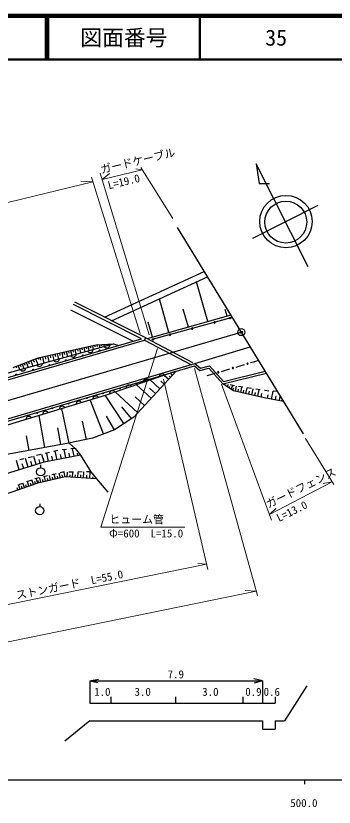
# Model space of a CAD drawing. Units: millimetres, scale not verified. Extents: x 40000 to 680000, y 20000 to 380000.
# Drawn here: x 501870 to 574780, y 198715 to 380000 of the extents above; entities that cross this region are included whole.
import ezdxf
from ezdxf.enums import TextEntityAlignment as Align

# ---------------------------------------------------------------- set-up
doc = ezdxf.new("R2010")
doc.units = ezdxf.units.MM
doc.header["$LTSCALE"] = 1000
doc.header["$PDMODE"] = 32
doc.header["$PDSIZE"] = 500
for name, color, linetype, lineweight in [('M-BGD', 7, 'Continuous', 25), ('M-BGD-EXST', 7, 'Continuous', 25), ('M-BMK-SRVR', 3, 'Continuous', 25), ('M-STR-HTXT', 7, 'Continuous', 13), ('M-TTL', 2, 'Continuous', 13), ('M-TTL-BAND', 7, 'Continuous', 25), ('M-TTL-LINE', 7, 'Continuous', 50), ('M-TTL-TXT', 7, 'Continuous', 50)]:
    doc.layers.add(name, color=color, linetype=linetype, lineweight=lineweight)
doc.layers.add('M-OTRS', color=6, linetype='Continuous')
doc.styles.add('ＭＳ ゴシック', font='')
doc.styles.get('ＭＳ ゴシック').set_extended_font_data('MS Gothic')

msp = doc.modelspace()

# ---------------------------------------------------------------- linework, layer by layer
at = {"layer": 'M-BGD'}
for p, q in [((568858, 322495), (556925, 346070)), ((556925, 346070), (557576, 341583)), ((557576, 341583), (559977, 341591)), ((556125, 329050), (571114, 336638)), ((538851, 331543), (567710, 284278)), ((522211, 310938), (545022, 321437)), ((523813, 310134), (545756, 320234)), ((545828, 309943), (543258, 319084)), ((530656, 306026), (515098, 313839)), ((531643, 306201), (515367, 314376)), ((536936, 307443), (534763, 315174)), ((528677, 305453), (514470, 312588)), ((541382, 308693), (540228, 312797)), ((550274, 311193), (549845, 312717)), ((551129, 311433), (531944, 306039)), ((551456, 310899), (533100, 305818)), ((533174, 306385), (532197, 309859)), ((455547, 284277), (530656, 306026)), ((455622, 283778), (531314, 305696)), ((498146, 297687), (524203, 304821)), ((520497, 304606), (520517, 304268)), ((520996, 304635), (521036, 303954)), ((521495, 304664), (521509, 304429)), ((521994, 304693), (522022, 304224)), ((522494, 304722), (522501, 304591)), ((522993, 304751), (523008, 304494)), ((523492, 304780), (523495, 304733)), ((523991, 304809), (523993, 304781)), ((524203, 304821), (525424, 304492)), ((531590, 306228), (531313, 305696)), ((531374, 305665), (531313, 305696)), ((531365, 305670), (542072, 300063)), ((531643, 306201), (542351, 300595)), ((512375, 302843), (512645, 301657)), ((512894, 302962), (513010, 302452)), ((513413, 303080), (513674, 301938)), ((513913, 303194), (514025, 302704)), ((514412, 303308), (514663, 302209)), ((514900, 303419), (515007, 302948)), ((515387, 303530), (515628, 302473)), ((515988, 303665), (516086, 303214)), ((516477, 303771), (516695, 302766)), ((516965, 303878), (517058, 303450)), ((517454, 303984), (517661, 303030)), ((517942, 304090), (518030, 303686)), ((518431, 304197), (518627, 303295)), ((518919, 304303), (519002, 303922)), ((519408, 304409), (519593, 303559)), ((519896, 304516), (519974, 304158)), ((542898, 300359), (555559, 304179)), ((505280, 300955), (505737, 299765)), ((505846, 301172), (506051, 300636)), ((506411, 301389), (506912, 300087)), ((506977, 301607), (507072, 301358)), ((507376, 301703), (507516, 301090)), ((507979, 301841), (508293, 300465)), ((508559, 301973), (508694, 301382)), ((509140, 302105), (509442, 300780)), ((509699, 302233), (509829, 301663)), ((510258, 302361), (510550, 301083)), ((510797, 302483), (510922, 301934)), ((511336, 302606), (511617, 301375)), ((511855, 302725), (511976, 302196)), ((556610, 300834), (557449, 301084)), ((459375, 275696), (542898, 300359)), ((459516, 275217), (542780, 299803)), ((501934, 299670), (502061, 299340)), ((502401, 299849), (502748, 298947)), ((502868, 300028), (503013, 299649)), ((503334, 300208), (503717, 299212)), ((503801, 300387), (503966, 299959)), ((504268, 300566), (504686, 299477)), ((504774, 300761), (504958, 300281)), ((542780, 299803), (544015, 298751)), ((542898, 300359), (544139, 299302)), ((544015, 298751), (546038, 299291)), ((544139, 299302), (546207, 299854)), ((546038, 299291), (549250, 295666)), ((546207, 299854), (549424, 296223)), ((552298, 299548), (553256, 299834)), ((553256, 299834), (554214, 300120)), ((555652, 300548), (556610, 300834)), ((538368, 298514), (522548, 293137)), ((536878, 296677), (535941, 297546)), ((537312, 297145), (536976, 297457)), ((537746, 297614), (537338, 297993)), ((538086, 297980), (537974, 298085)), ((538426, 298347), (538343, 298424)), ((545710, 297583), (546548, 297833)), ((546548, 297833), (547506, 298119)), ((548944, 298548), (549902, 298834)), ((549250, 295666), (559260, 298118)), ((549424, 296223), (558986, 298566)), ((549902, 298834), (550860, 299119)), ((532896, 292385), (529539, 295498)), ((534887, 294531), (532740, 296522)), ((535882, 295604), (535112, 296319)), ((549408, 295567), (549495, 295707)), ((549833, 295303), (549960, 295507)), ((549974, 295740), (549859, 295768)), ((550257, 295039), (550597, 295584)), ((551915, 295255), (550944, 295497)), ((529782, 289028), (524601, 293835)), ((533891, 293458), (532516, 294734)), ((550682, 294775), (550894, 295116)), ((551106, 294510), (551616, 295329)), ((551531, 294246), (551828, 294724)), ((552154, 294019), (552413, 295146)), ((552761, 293880), (552896, 294465)), ((553885, 294918), (552897, 295071)), ((553369, 293740), (553648, 294954)), ((553976, 293600), (554121, 294229)), ((554583, 293460), (554883, 294763)), ((555861, 294612), (554873, 294765)), ((555235, 293310), (555390, 293985)), ((555886, 293160), (556208, 294558)), ((556585, 292999), (556752, 293724)), ((557838, 294306), (556849, 294459)), ((557284, 292838), (557629, 294338)), ((559372, 294068), (558826, 294153)), ((559819, 294043), (559372, 294068)), ((560437, 292185), (560776, 293990)), ((561816, 293932), (560817, 293988)), ((522548, 293137), (450375, 271113)), ((521928, 284205), (518926, 292032)), ((526608, 286577), (522344, 293075)), ((531339, 290707), (529188, 292702)), ((558034, 292666), (558213, 293443)), ((559535, 292354), (559693, 293198)), ((561340, 292016), (561520, 292977)), ((562242, 291847), (562440, 292903)), ((562770, 291748), (562811, 291965)), ((528359, 287725), (526150, 290429)), ((508540, 281092), (507185, 288449)), ((514084, 282117), (512400, 290040)), ((524496, 285190), (522658, 288315)), ((518034, 282956), (517152, 287105)), ((512171, 281761), (511459, 285624)), ((504910, 280423), (504284, 283821)), ((514084, 282117), (515461, 280902)), ((507606, 279483), (506636, 279243)), ((508361, 277731), (507817, 279535)), ((516702, 279385), (508361, 277731)), ((509548, 279963), (508577, 279723)), ((509322, 277921), (508946, 279814)), ((511489, 280444), (510519, 280203)), ((511307, 278315), (510913, 280301)), ((512300, 278512), (512102, 279513)), ((513473, 280685), (512479, 280577)), ((513293, 278709), (512913, 280624)), ((514250, 278899), (514069, 279815)), ((515461, 280902), (514467, 280794)), ((515208, 279089), (514861, 280836)), ((515461, 280902), (516702, 279385)), ((516082, 279262), (515966, 279844)), ((516702, 279385), (519046, 275525)), ((508361, 277731), (496712, 274215)), ((502671, 276014), (502040, 278106)), ((503724, 278522), (502753, 278282)), ((504662, 276615), (504061, 278606)), ((505665, 279003), (504694, 278762)), ((505610, 276901), (505317, 277872)), ((506557, 277187), (505985, 279082)), ((507459, 277459), (507180, 278384)), ((508375, 277734), (508192, 278658)), ((510314, 278118), (510122, 279088)), ((503667, 276314), (503359, 277335)), ((507551, 277105), (507552, 276480)), ((507203, 274141), (506231, 273906)), ((506914, 272975), (506565, 273987)), ((513187, 274353), (506914, 272975)), ((507623, 273130), (507391, 274186)), ((508162, 273249), (508045, 273783)), ((509147, 274612), (508175, 274376)), ((508702, 273368), (508464, 274446)), ((509253, 273489), (509133, 274034)), ((509804, 273610), (509562, 274712)), ((511091, 275082), (510119, 274847)), ((510367, 273734), (510244, 274291)), ((510930, 273857), (510682, 274983)), ((511505, 273984), (511380, 274553)), ((512080, 274110), (511828, 275261)), ((512635, 275456), (512063, 275318)), ((512634, 274232), (512506, 274813)), ((513046, 275461), (512635, 275456)), ((513187, 274353), (512944, 275460)), ((520356, 273940), (513187, 274353)), ((513640, 274327), (513706, 275468)), ((515046, 275482), (514046, 275471)), ((514253, 274292), (514287, 274883)), ((514865, 274257), (514935, 275481)), ((515477, 274221), (515514, 274854)), ((517046, 275504), (516046, 275493)), ((516089, 274186), (516165, 275494)), ((516743, 274148), (516782, 274825)), ((517398, 274110), (517478, 275508)), ((519046, 275525), (518046, 275514)), ((518097, 274070), (518138, 274793)), ((518796, 274030), (518882, 275523)), ((519046, 275525), (520356, 273940)), ((519542, 273987), (519568, 274425)), ((520289, 273944), (520293, 274015)), ((520356, 273940), (522928, 270875)), ((506914, 272975), (498711, 270148)), ((503412, 272882), (502475, 272535)), ((502841, 271571), (502505, 272546)), ((503339, 271743), (503169, 272236)), ((503838, 271915), (503494, 272912)), ((504348, 272091), (504174, 272595)), ((505288, 273576), (504350, 273229)), ((504858, 272266), (504507, 273287)), ((505380, 272446), (505202, 272962)), ((505902, 272626), (505542, 273670)), ((506408, 272800), (506226, 273328)), ((507095, 273014), (506980, 273537)), ((502353, 271403), (502187, 271885)), ((507344, 268212), (507345, 267587)), ((518792, 227624), (520783, 228049)), ((518792, 227624), (558394, 227624)), ((518792, 227624), (518792, 222558)), ((518792, 227624), (520630, 227253)), ((558394, 227624), (556352, 228111)), ((558394, 227624), (556444, 227130)), ((558394, 227624), (558394, 222558)), ((568515, 226487), (563391, 218525)), ((523651, 224005), (523651, 222558)), ((538438, 224005), (538438, 222558)), ((553844, 224005), (553844, 222558)), ((561289, 224005), (561289, 222558)), ((518792, 222558), (561289, 222558)), ((518792, 218525), (513093, 213849)), ((518792, 218525), (558394, 218525)), ((558394, 218525), (558394, 216561)), ((561289, 218525), (563391, 218525)), ((561289, 218525), (561289, 216561)), ((558394, 216561), (561289, 216561))]:
    msp.add_line(p, q, dxfattribs=at)
for points in [[(501277, 299417), (507012, 301620), (515744, 303612), (520247, 304592), (524203, 304821)], [(538627, 298563), (528908, 288085), (524496, 285190), (519464, 283260), (513949, 282088), (495613, 278711), (491817, 275732)], [(563199, 291668), (558728, 292506), (551743, 294114), (549250, 295666)]]:
    msp.add_lwpolyline(points, dxfattribs=at)
for centre, radius in [((563738, 332864), 6000), ((563700, 332744), 4800), ((550937, 310768), 150), ((533266, 305881), 150), ((521038, 303370), 100), ((513344, 301110), 100), ((517239, 302227), 100), ((509586, 300007), 100), ((501975, 297815), 100), ((505842, 298972), 100), ((529480, 295737), 100), ((525702, 294613), 100), ((518165, 292407), 100), ((521801, 293470), 100), ((510200, 290100), 100), ((513937, 291162), 100), ((506727, 289017), 100), ((507555, 275542), 938), ((507348, 266650), 938)]:
    msp.add_circle(centre, radius, dxfattribs=at)
for centre, radius, start, end in [((542278, 308359), 150, 0, 180), ((542278, 308359), 150, 180, 0), ((547386, 309773), 150, 0, 180), ((547386, 309773), 150, 180, 0), ((537170, 306945), 150, 0, 180), ((537170, 306945), 150, 180, 0), ((522716, 304616), 694, 211.57302, 359.05261), ((518858, 303559), 694, 211.57302, 359.05261), ((511142, 301447), 694, 211.57302, 359.05261), ((515000, 302503), 694, 211.57302, 359.05261), ((503426, 299334), 694, 211.57302, 359.05261), ((507284, 300390), 694, 211.57302, 359.05261), ((551579, 299334), 150, 0, 180), ((551579, 299334), 150, 180, 0), ((554933, 300334), 150, 0, 180), ((554933, 300334), 150, 180, 0), ((535368, 297289), 694, 35.03152, 182.51111), ((548225, 298333), 150, 0, 180), ((548225, 298333), 150, 180, 0), ((531581, 296002), 694, 35.03152, 182.51111), ((524007, 293427), 694, 35.03152, 182.51111), ((527794, 294715), 694, 35.03152, 182.51111), ((520189, 292214), 694, 33.23017, 180.70976), ((512538, 289879), 694, 33.23017, 180.70976), ((516363, 291046), 694, 33.23017, 180.70976), ((508712, 288711), 694, 33.23017, 180.70976), ((504886, 287544), 694, 33.23017, 180.70976)]:
    msp.add_arc(centre, radius, start, end, dxfattribs=at)
at = {"layer": 'M-BGD-EXST'}
msp.add_line((459200, 279949), (553506, 307541), dxfattribs=at)
at = {"layer": 'M-BMK-SRVR'}
msp.add_circle((553506, 307541), 800, dxfattribs=at)
at = {"layer": 'M-OTRS'}
msp.add_point((553506, 307541), dxfattribs=at)
at = {"layer": 'M-STR-HTXT'}
for p, q in [((521661, 342494), (530841, 344714)), ((530841, 344714), (529388, 344967)), ((537804, 333602), (530515, 345235)), ((530360, 307235), (519192, 343063)), ((532376, 306925), (521209, 343994)), ((521661, 342494), (523345, 343910)), ((445361, 324043), (519531, 341978)), ((519531, 341978), (516728, 342152)), ((534336, 303811), (521308, 262865)), ((542767, 299170), (557192, 247212)), ((535677, 296731), (545841, 253168)), ((548971, 295603), (560449, 264428)), ((568204, 283195), (574718, 272648)), ((559972, 265724), (574354, 273237)), ((574354, 273237), (572270, 272869)), ((559972, 265724), (561448, 267147)), ((521308, 262865), (540540, 262865)), ((494833, 244065), (545562, 254364)), ((545562, 254364), (543576, 254572)), ((556945, 248165), (554417, 248363)), ((425177, 221414), (556945, 248165))]:
    msp.add_line(p, q, dxfattribs=at)
at = {"layer": 'M-TTL', "lineweight": 140}
msp.add_line((680000, 380000), (40000, 380000), dxfattribs=at)
at = {"layer": 'M-TTL-BAND'}
for p, q in [((40000, 205000), (579000, 205000)), ((568000, 205000), (568000, 204000))]:
    msp.add_line(p, q, dxfattribs=at)
at = {"layer": 'M-TTL-LINE'}
for p, q in [((508747, 380000), (508747, 370000)), ((509247, 380000), (509247, 370000)), ((543997, 380000), (543997, 370000)), ((40000, 370000), (680000, 370000))]:
    msp.add_line(p, q, dxfattribs=at)

# ---------------------------------------------------------------- texts
at = {"layer": 'M-BGD', "style": 'ＭＳ ゴシック'}
for s, p in [('7.9', (538503, 227673)), ('1.0', (521683, 223675)), ('3.0', (530920, 223675)), ('3.0', (546430, 223675)), ('0.9', (556288, 223675)), ('0.6', (560492, 223675))]:
    msp.add_text(s, height=1833, dxfattribs=at).set_placement(p, align=Align.BOTTOM_CENTER)
at = {"layer": 'M-STR-HTXT', "style": 'ＭＳ ゴシック'}
for s, rotation, p in [('ガードケーブル', 13.389, (530147, 345343)), ('L=19.0', 13.389, (526942, 340587)), ('ガードフェンス', 26.253, (567814, 270544)), ('L=13.0', 26.253, (565748, 265193)), ('ストンガード\u3000L=55.0', 11.376, (514446, 248248))]:
    msp.add_text(s, height=1833, rotation=rotation, dxfattribs=at).set_placement(p, align=Align.BOTTOM_CENTER)
for s, p in [('ヒューム管', (529542, 263174)), ('Φ=600\u3000L=15.0', (531713, 259968))]:
    msp.add_text(s, height=1833, dxfattribs=at).set_placement(p, align=Align.BOTTOM_CENTER)
at = {"layer": 'M-TTL-BAND', "style": 'ＭＳ ゴシック'}
msp.add_text('500.0', height=1833, dxfattribs=at).set_placement((567844, 198195), align=Align.BOTTOM_CENTER)
at = {"layer": 'M-TTL-TXT', "style": 'ＭＳ ゴシック'}
for s, p in [('図面番号', (526622, 375000)), ('35', (561497, 375000))]:
    msp.add_text(s, height=3666, dxfattribs=at).set_placement(p, align=Align.MIDDLE_CENTER)

doc.saveas('drawing.dxf')
